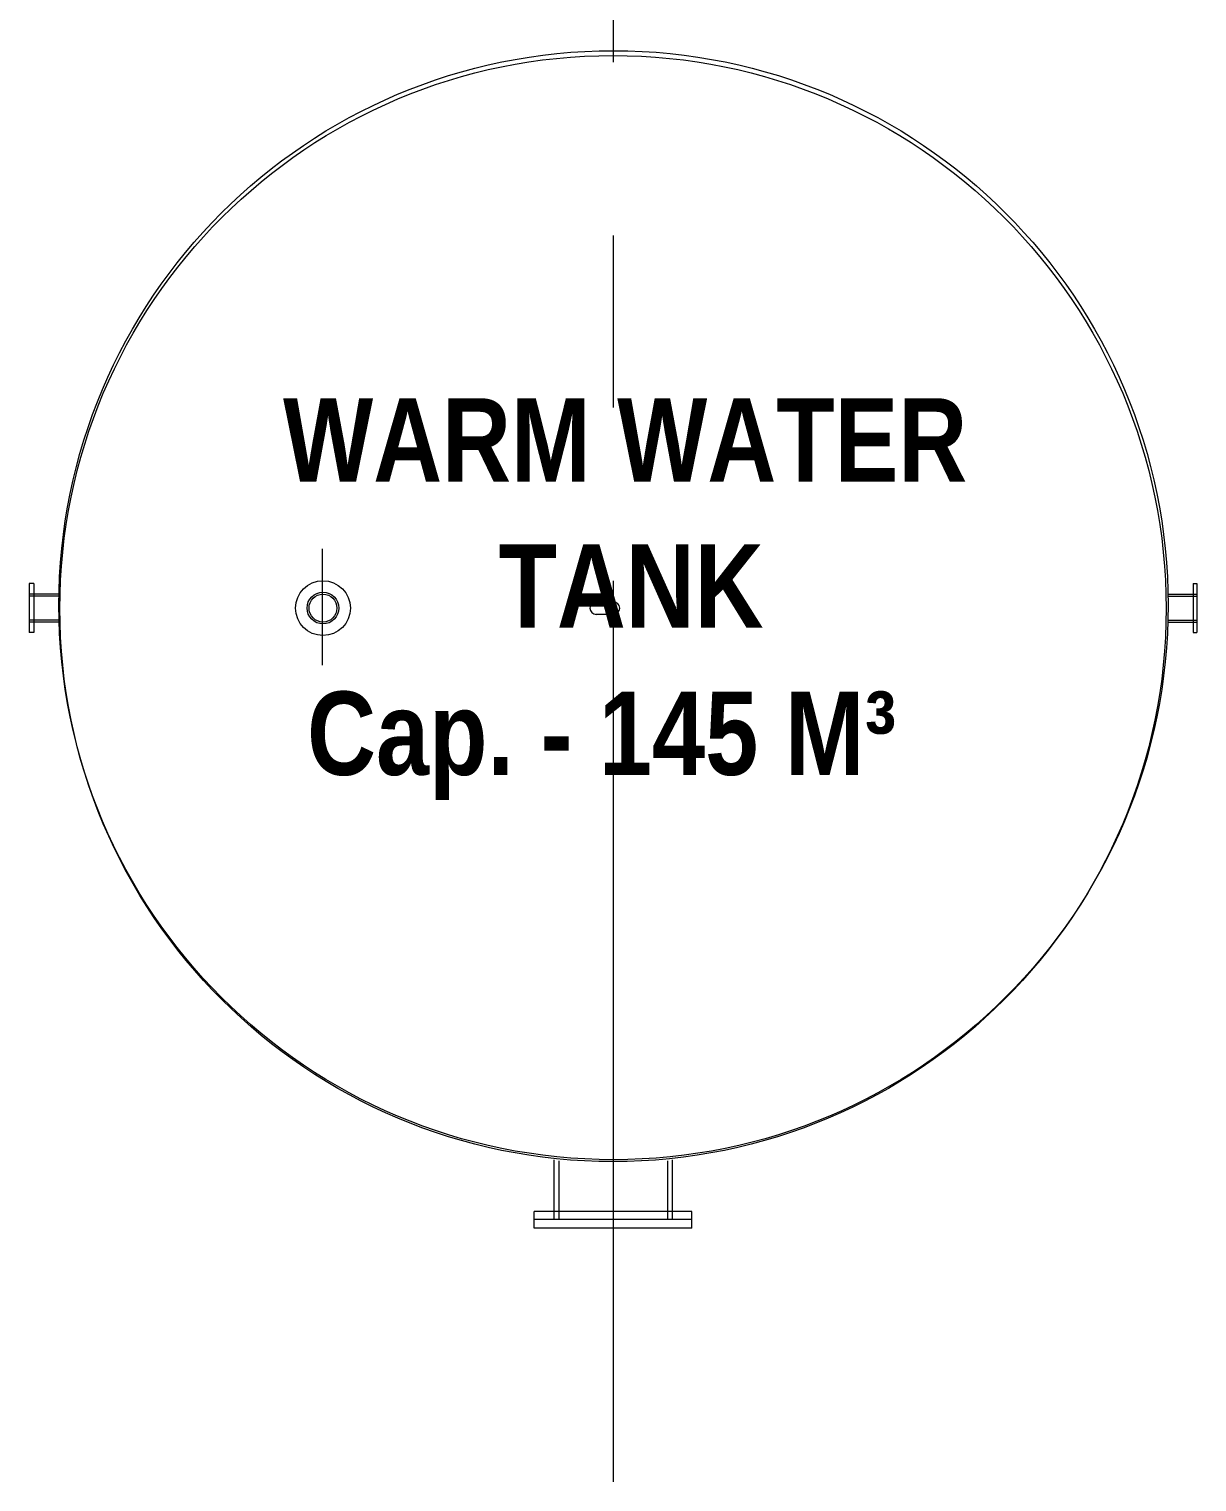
# Model space of a CAD drawing. Header units: millimetres. Extents: x 29 to 95071, y 20 to 67221.
# Drawn here: x 73019 to 79036, y 17680 to 25167 of the extents above; entities that cross this region are included whole.
import ezdxf

# ---------------------------------------------------------------- set-up
doc = ezdxf.new("R2010")
doc.units = ezdxf.units.MM

msp = doc.modelspace()

# ---------------------------------------------------------------- linework, layer by layer
at = {"color": 7, "lineweight": 0}
for points in [[(76027.8, 29640.1), (76027.8, 24995.8)], [(76027.8, 24103.6), (76027.8, 23216.4)], [(74530.9, 22358.9), (74530.9, 22487.8)], [(74530.9, 22249.8), (74530.9, 22398.5)], [(74530.9, 22294.5), (74530.9, 22329.2)], [(76027.8, 22324.2), (76027.8, 17679.9)], [(73019.1, 22309.3), (73019.1, 22056.5)], [(73043.9, 22309.3), (73019.1, 22309.3)], [(73043.9, 22254.8), (73019.1, 22254.8)], [(73172.8, 22244.9), (73019.1, 22244.9)], [(73043.9, 22309.3), (73043.9, 22056.5)], [(73172.8, 22254.8), (73043.9, 22254.8)], [(74530.9, 22106.1), (74530.9, 22264.7)], [(78887.7, 22254.8), (79016.6, 22254.8)], [(78887.7, 22244.9), (79036.4, 22244.9)], [(79016.6, 22309.3), (79036.4, 22309.3)], [(79016.6, 22309.3), (79016.6, 22056.5)], [(79016.6, 22254.8), (79036.4, 22254.8)], [(79036.4, 22309.3), (79036.4, 22056.5)], [(74530.9, 22160.6), (74530.9, 22205.2)], [(75941, 22215.2), (75928.5, 22212.6), (75918.2, 22205.7), (75911.3, 22195.5), (75908.8, 22182.9), (75911.3, 22170.4), (75918.2, 22160.2), (75928.5, 22153.3), (75941, 22150.7)], [(76027.8, 22210.2), (75938.5, 22210.2)], [(76027.8, 22210.2), (76022.8, 22210.2), (76017.9, 22210.2), (76012.9, 22205.2), (76007.9, 22205.2), (76007.9, 22200.3), (76003, 22195.3), (76003, 22190.4), (75998, 22185.4), (75998, 22180.5), (76003, 22175.5), (76003, 22170.5), (76007.9, 22165.6), (76007.9, 22160.6), (76012.9, 22155.7), (76017.9, 22155.7), (76022.8, 22150.7), (76027.8, 22150.7)], [(76030.2, 22150.7), (76042.8, 22153.3), (76053, 22160.2), (76059.9, 22170.4), (76062.5, 22182.9), (76059.9, 22195.5), (76053, 22205.7), (76042.8, 22212.6), (76030.2, 22215.2)], [(73172.8, 22121), (73019.1, 22121)], [(73043.9, 22111.1), (73019.1, 22111.1)], [(73172.8, 22111.1), (73043.9, 22111.1)], [(74530.9, 21967.3), (74530.9, 22116)], [(76027.8, 22150.7), (75938.5, 22150.7)], [(78887.7, 22121), (79036.4, 22121)], [(78887.7, 22111.1), (79016.6, 22111.1)], [(79016.6, 22111.1), (79036.4, 22111.1)], [(73043.9, 22056.5), (73019.1, 22056.5)], [(74530.9, 22041.7), (74530.9, 22076.4)], [(74530.9, 21888), (74530.9, 22011.9)], [(79016.6, 22056.5), (79036.4, 22056.5)], [(75725.4, 19072.7), (75725.4, 19340.4)], [(75750.2, 19033.1), (75750.2, 19335.4)], [(76310.3, 19033.1), (76310.3, 19335.4)], [(76335.1, 19072.7), (76335.1, 19340.4)], [(76434.2, 19072.7), (75621.3, 19072.7)], [(75621.3, 18988.4), (75621.3, 19072.7)], [(76434.2, 19033.1), (75621.3, 19033.1)], [(75725.4, 19033.1), (75725.4, 19072.7)], [(76335.1, 19033.1), (76335.1, 19072.7)], [(76434.2, 18988.4), (76434.2, 19072.7)], [(76434.2, 18988.4), (75621.3, 18988.4)]]:
    msp.add_lwpolyline(points, dxfattribs=at)
for centre, radius in [((76030.2, 22197.8), 2857.4), ((76027.8, 22180.5), 2850), ((74533.4, 22182.9), 141.3), ((74533.4, 22182.9), 81.8), ((74533.4, 22182.9), 71.9)]:
    msp.add_circle(centre, radius, dxfattribs=at)

# ---------------------------------------------------------------- texts
at = {"color": 7, "char_height": 429.623, "attachment_point": 1}
for s, insert in [('{\\fSwiss721BT-BoldCondensed|b0|i0|c0;WARM WATER}', (74327.7, 23264.3)), ('{\\fSwiss721BT-BoldCondensed|b0|i0|c0;TANK}', (75437.9, 22511)), ('{\\fSwiss721BT-BoldCondensed|b0|i0|c0;Cap. - 145 M³}', (74451.6, 21752.6))]:
    msp.add_mtext(s, dxfattribs=dict(at, insert=insert))

doc.saveas('drawing.dxf')
